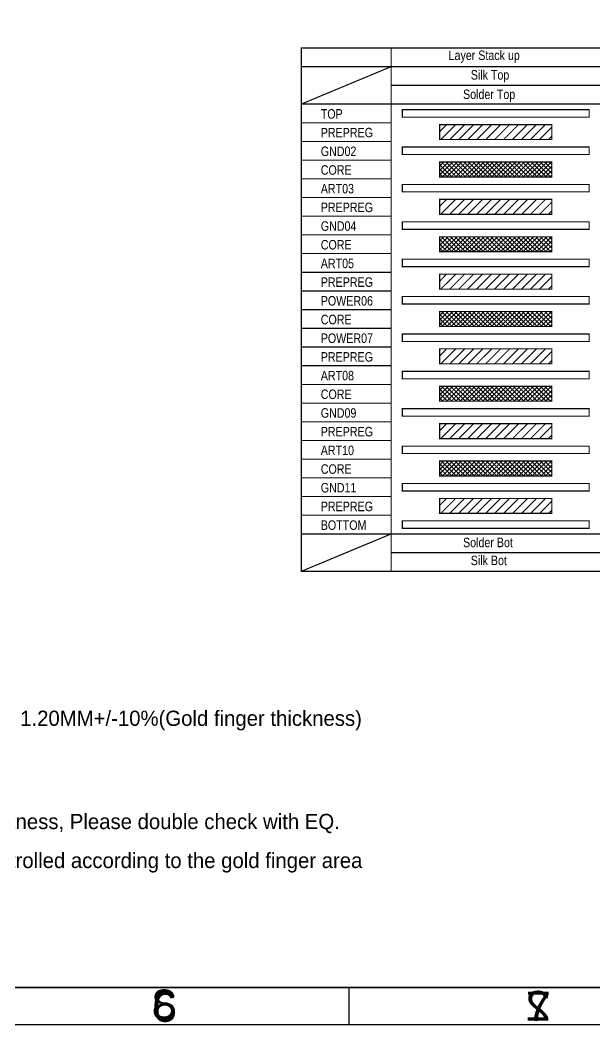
# Model space of a CAD drawing. Extents: x -61 to 349, y -42 to 245.
# Drawn here: x 199.9 to 276.7, y -42.2 to 92.2 of the extents above; entities that cross this region are included whole.
import ezdxf

# ---------------------------------------------------------------- set-up
doc = ezdxf.new("R2010")
doc.units = 0
doc.layers.add('BOARD_GEOMETRY_DIMENSION', color=2, linetype='CONTINUOUS')
doc.layers.add('BOARD_GEOMETRY_SILKSCREEN_B', color=1, linetype='CONTINUOUS')

msp = doc.modelspace()

# ---------------------------------------------------------------- linework, layer by layer
at = {"layer": 'BOARD_GEOMETRY_DIMENSION'}
msp.add_lwpolyline([(-61.1124, -42.1894), (-61.1124, 244.810534), (348.887542, 244.810534), (348.887542, -42.1894)], close=True, dxfattribs=at)
at = {"layer": 'BOARD_GEOMETRY_DIMENSION', "const_width": 0.1524}
for points in [[(237.49, 88.4682), (327.48982, 88.4682), (327.48982, 18.471388), (237.49, 18.471388), (237.49, 88.4682)], [(249.489976, 88.4682), (249.489976, 18.471388)], [(237.49, 80.968342), (249.489976, 85.968332)], [(237.49, 85.968332), (327.48982, 85.968332)], [(249.489976, 83.46821), (277.48992, 83.46821)], [(237.49, 80.968342), (249.489976, 80.968342)], [(237.49, 80.968342), (327.48982, 80.968342)], [(250.989846, 80.21828), (275.983446, 80.21828), (275.983446, 79.218282), (250.989846, 79.218282), (250.989846, 80.21828)], [(237.49, 78.468474), (249.489976, 78.468474)], [(255.989836, 77.27823), (256.909824, 78.218284)], [(255.989836, 78.218284), (270.989806, 78.218284), (270.989806, 76.218288), (255.989836, 76.218288), (255.989836, 78.218284)], [(256.12979, 76.218288), (258.129786, 78.218284)], [(257.329686, 76.218288), (259.329682, 78.218284)], [(258.529582, 76.218288), (260.529578, 78.218284)], [(259.729478, 76.218288), (261.729474, 78.218284)], [(260.929374, 76.218288), (262.92937, 78.218284)], [(262.12927, 76.218288), (264.129266, 78.218284)], [(263.329166, 76.218288), (265.329162, 78.218284)], [(264.529062, 76.218288), (266.529058, 78.218284)], [(265.728958, 76.218288), (267.728954, 78.218284)], [(266.928854, 76.218288), (268.92885, 78.218284)], [(268.12875, 76.218288), (270.128746, 78.218284)], [(269.329916, 76.218288), (270.989806, 77.878178)], [(270.529812, 76.218288), (270.989806, 76.678028)], [(237.49, 75.968606), (249.489976, 75.968606)], [(250.989846, 75.218544), (275.983446, 75.218544), (275.983446, 74.218546), (250.989846, 74.218546), (250.989846, 75.218544)], [(237.49, 73.468738), (249.489976, 73.468738)], [(255.989836, 71.478394), (257.72999, 73.218548)], [(255.989836, 72.078596), (257.129788, 73.218548)], [(255.989836, 72.678544), (256.52984, 73.218548)], [(255.989836, 73.218548), (270.989806, 73.218548), (270.989806, 71.218552), (255.989836, 71.218552), (255.989836, 73.218548)], [(255.989836, 72.858376), (257.629914, 71.218552)], [(256.229866, 73.218548), (258.229862, 71.218552)], [(256.329942, 71.218552), (258.329938, 73.218548)], [(256.829814, 73.218548), (258.82981, 71.218552)], [(256.92989, 71.218552), (258.929886, 73.218548)], [(257.429762, 73.218548), (259.429758, 71.218552)], [(257.529838, 71.218552), (259.529834, 73.218548)], [(258.02971, 73.218548), (260.029706, 71.218552)], [(258.129786, 71.218552), (260.129782, 73.218548)], [(258.629658, 73.218548), (260.629654, 71.218552)], [(258.729734, 71.218552), (260.72973, 73.218548)], [(259.229606, 73.218548), (261.229602, 71.218552)], [(259.329682, 71.218552), (261.329678, 73.218548)], [(259.829554, 73.218548), (261.82955, 71.218552)], [(259.92963, 71.218552), (261.929626, 73.218548)], [(260.429502, 73.218548), (262.429498, 71.218552)], [(260.529578, 71.218552), (262.529574, 73.218548)], [(261.02945, 73.218548), (263.029446, 71.218552)], [(261.129526, 71.218552), (263.129522, 73.218548)], [(261.629398, 73.218548), (263.629394, 71.218552)], [(261.729474, 71.218552), (263.72947, 73.218548)], [(262.229346, 73.218548), (264.229342, 71.218552)], [(262.329422, 71.218552), (264.329418, 73.218548)], [(262.829294, 73.218548), (264.82929, 71.218552)], [(262.92937, 71.218552), (264.929366, 73.218548)], [(263.429242, 73.218548), (265.429238, 71.218552)], [(263.529318, 71.218552), (265.529314, 73.218548)], [(264.02919, 73.218548), (266.029186, 71.218552)], [(264.129266, 71.218552), (266.129262, 73.218548)], [(264.629138, 73.218548), (266.629134, 71.218552)], [(264.729214, 71.218552), (266.72921, 73.218548)], [(265.229086, 73.218548), (267.229082, 71.218552)], [(265.329162, 71.218552), (267.329158, 73.218548)], [(265.829034, 73.218548), (267.82903, 71.218552)], [(265.92911, 71.218552), (267.929106, 73.218548)], [(266.428982, 73.218548), (268.428978, 71.218552)], [(266.529058, 71.218552), (268.529054, 73.218548)], [(267.02893, 73.218548), (269.028926, 71.218552)], [(267.129006, 71.218552), (269.129002, 73.218548)], [(267.628878, 73.218548), (269.628874, 71.218552)], [(267.728954, 71.218552), (269.72895, 73.218548)], [(268.228826, 73.218548), (270.228822, 71.218552)], [(268.328902, 71.218552), (270.328898, 73.218548)], [(268.828774, 73.218548), (270.82877, 71.218552)], [(268.92885, 71.218552), (270.928846, 73.218548)], [(269.429992, 73.218548), (270.989806, 71.668386)], [(270.989806, 72.678544), (269.529814, 71.218552)], [(270.02994, 73.218548), (270.989806, 72.268588)], [(270.629888, 73.218548), (270.989806, 72.858376)], [(255.989836, 72.258428), (257.029966, 71.218552)], [(255.989836, 71.65848), (256.430018, 71.218552)], [(270.989806, 72.078596), (270.130016, 71.218552)], [(270.989806, 71.478394), (270.729964, 71.218552)], [(237.49, 70.96887), (249.489976, 70.96887)], [(250.989846, 70.218808), (275.983446, 70.218808), (275.983446, 69.21881), (250.989846, 69.21881), (250.989846, 70.218808)], [(237.49, 68.469002), (249.489976, 68.469002)], [(255.989836, 67.278758), (256.909824, 68.218812)], [(255.989836, 68.218812), (270.989806, 68.218812), (270.989806, 66.218816), (255.989836, 66.218816), (255.989836, 68.218812)], [(256.12979, 66.218816), (258.129786, 68.218812)], [(257.329686, 66.218816), (259.329682, 68.218812)], [(258.529582, 66.218816), (260.529578, 68.218812)], [(259.729478, 66.218816), (261.729474, 68.218812)], [(260.929374, 66.218816), (262.92937, 68.218812)], [(262.12927, 66.218816), (264.129266, 68.218812)], [(263.329166, 66.218816), (265.329162, 68.218812)], [(264.529062, 66.218816), (266.529058, 68.218812)], [(265.728958, 66.218816), (267.728954, 68.218812)], [(266.928854, 66.218816), (268.92885, 68.218812)], [(268.12875, 66.218816), (270.128746, 68.218812)], [(269.329916, 66.218816), (270.989806, 67.878706)], [(237.49, 65.969134), (249.489976, 65.969134)], [(270.529812, 66.218816), (270.989806, 66.678556)], [(250.989846, 65.219072), (275.983446, 65.219072), (275.983446, 64.219074), (250.989846, 64.219074), (250.989846, 65.219072)], [(237.49, 63.469266), (249.489976, 63.469266)], [(255.989836, 61.478922), (257.72999, 63.219076)], [(255.989836, 62.079124), (257.129788, 63.219076)], [(255.989836, 62.679072), (256.52984, 63.219076)], [(255.989836, 63.219076), (270.989806, 63.219076), (270.989806, 61.21908), (255.989836, 61.21908), (255.989836, 63.219076)], [(256.229866, 63.219076), (258.229862, 61.21908)], [(256.329942, 61.21908), (258.329938, 63.219076)], [(256.829814, 63.219076), (258.82981, 61.21908)], [(256.92989, 61.21908), (258.929886, 63.219076)], [(257.429762, 63.219076), (259.429758, 61.21908)], [(257.529838, 61.21908), (259.529834, 63.219076)], [(258.02971, 63.219076), (260.029706, 61.21908)], [(258.129786, 61.21908), (260.129782, 63.219076)], [(258.629658, 63.219076), (260.629654, 61.21908)], [(258.729734, 61.21908), (260.72973, 63.219076)], [(259.229606, 63.219076), (261.229602, 61.21908)], [(259.329682, 61.21908), (261.329678, 63.219076)], [(259.829554, 63.219076), (261.82955, 61.21908)], [(259.92963, 61.21908), (261.929626, 63.219076)], [(260.429502, 63.219076), (262.429498, 61.21908)], [(260.529578, 61.21908), (262.529574, 63.219076)], [(261.02945, 63.219076), (263.029446, 61.21908)], [(261.129526, 61.21908), (263.129522, 63.219076)], [(261.629398, 63.219076), (263.629394, 61.21908)], [(261.729474, 61.21908), (263.72947, 63.219076)], [(262.229346, 63.219076), (264.229342, 61.21908)], [(262.329422, 61.21908), (264.329418, 63.219076)], [(262.829294, 63.219076), (264.82929, 61.21908)], [(262.92937, 61.21908), (264.929366, 63.219076)], [(263.429242, 63.219076), (265.429238, 61.21908)], [(263.529318, 61.21908), (265.529314, 63.219076)], [(264.02919, 63.219076), (266.029186, 61.21908)], [(264.129266, 61.21908), (266.129262, 63.219076)], [(264.629138, 63.219076), (266.629134, 61.21908)], [(264.729214, 61.21908), (266.72921, 63.219076)], [(265.229086, 63.219076), (267.229082, 61.21908)], [(265.329162, 61.21908), (267.329158, 63.219076)], [(265.829034, 63.219076), (267.82903, 61.21908)], [(265.92911, 61.21908), (267.929106, 63.219076)], [(266.428982, 63.219076), (268.428978, 61.21908)], [(266.529058, 61.21908), (268.529054, 63.219076)], [(267.02893, 63.219076), (269.028926, 61.21908)], [(267.129006, 61.21908), (269.129002, 63.219076)], [(267.628878, 63.219076), (269.628874, 61.21908)], [(267.728954, 61.21908), (269.72895, 63.219076)], [(268.228826, 63.219076), (270.228822, 61.21908)], [(268.328902, 61.21908), (270.328898, 63.219076)], [(268.828774, 63.219076), (270.82877, 61.21908)], [(268.92885, 61.21908), (270.928846, 63.219076)], [(269.429992, 63.219076), (270.989806, 61.668914)], [(270.02994, 63.219076), (270.989806, 62.269116)], [(270.629888, 63.219076), (270.989806, 62.858904)], [(255.989836, 62.858904), (257.629914, 61.21908)], [(255.989836, 62.258956), (257.029966, 61.21908)], [(270.989806, 62.679072), (269.529814, 61.21908)], [(270.989806, 62.079124), (270.130016, 61.21908)], [(237.49, 60.969398), (249.489976, 60.969398)], [(255.989836, 61.659008), (256.430018, 61.21908)], [(270.989806, 61.478922), (270.729964, 61.21908)], [(250.989846, 60.219336), (275.983446, 60.219336), (275.983446, 59.219338), (250.989846, 59.219338), (250.989846, 60.219336)], [(237.49, 58.46953), (249.489976, 58.46953)], [(255.989836, 57.279286), (256.909824, 58.21934)], [(255.989836, 58.21934), (270.989806, 58.21934), (270.989806, 56.219344), (255.989836, 56.219344), (255.989836, 58.21934)], [(256.12979, 56.219344), (258.129786, 58.21934)], [(257.329686, 56.219344), (259.329682, 58.21934)], [(258.529582, 56.219344), (260.529578, 58.21934)], [(259.729478, 56.219344), (261.729474, 58.21934)], [(260.929374, 56.219344), (262.92937, 58.21934)], [(262.12927, 56.219344), (264.129266, 58.21934)], [(263.329166, 56.219344), (265.329162, 58.21934)], [(264.529062, 56.219344), (266.529058, 58.21934)], [(265.728958, 56.219344), (267.728954, 58.21934)], [(266.928854, 56.219344), (268.92885, 58.21934)], [(268.12875, 56.219344), (270.128746, 58.21934)], [(269.329916, 56.219344), (270.989806, 57.879234)], [(270.529812, 56.219344), (270.989806, 56.679084)], [(237.49, 55.969662), (249.489976, 55.969662)], [(250.989846, 55.2196), (275.983446, 55.2196), (275.983446, 54.219602), (250.989846, 54.219602), (250.989846, 55.2196)], [(237.49, 53.469794), (249.489976, 53.469794)], [(255.989836, 51.47945), (257.72999, 53.219604)], [(255.989836, 52.079652), (257.129788, 53.219604)], [(255.989836, 52.6796), (256.52984, 53.219604)], [(255.989836, 53.219604), (270.989806, 53.219604), (270.989806, 51.219608), (255.989836, 51.219608), (255.989836, 53.219604)], [(255.989836, 52.859432), (257.629914, 51.219608)], [(256.229866, 53.219604), (258.229862, 51.219608)], [(256.329942, 51.219608), (258.329938, 53.219604)], [(256.829814, 53.219604), (258.82981, 51.219608)], [(256.92989, 51.219608), (258.929886, 53.219604)], [(257.429762, 53.219604), (259.429758, 51.219608)], [(257.529838, 51.219608), (259.529834, 53.219604)], [(258.02971, 53.219604), (260.029706, 51.219608)], [(258.129786, 51.219608), (260.129782, 53.219604)], [(258.629658, 53.219604), (260.629654, 51.219608)], [(258.729734, 51.219608), (260.72973, 53.219604)], [(259.229606, 53.219604), (261.229602, 51.219608)], [(259.329682, 51.219608), (261.329678, 53.219604)], [(259.829554, 53.219604), (261.82955, 51.219608)], [(259.92963, 51.219608), (261.929626, 53.219604)], [(260.429502, 53.219604), (262.429498, 51.219608)], [(260.529578, 51.219608), (262.529574, 53.219604)], [(261.02945, 53.219604), (263.029446, 51.219608)], [(261.129526, 51.219608), (263.129522, 53.219604)], [(261.629398, 53.219604), (263.629394, 51.219608)], [(261.729474, 51.219608), (263.72947, 53.219604)], [(262.229346, 53.219604), (264.229342, 51.219608)], [(262.329422, 51.219608), (264.329418, 53.219604)], [(262.829294, 53.219604), (264.82929, 51.219608)], [(262.92937, 51.219608), (264.929366, 53.219604)], [(263.429242, 53.219604), (265.429238, 51.219608)], [(263.529318, 51.219608), (265.529314, 53.219604)], [(264.02919, 53.219604), (266.029186, 51.219608)], [(264.129266, 51.219608), (266.129262, 53.219604)], [(264.629138, 53.219604), (266.629134, 51.219608)], [(264.729214, 51.219608), (266.72921, 53.219604)], [(265.229086, 53.219604), (267.229082, 51.219608)], [(265.329162, 51.219608), (267.329158, 53.219604)], [(265.829034, 53.219604), (267.82903, 51.219608)], [(265.92911, 51.219608), (267.929106, 53.219604)], [(266.428982, 53.219604), (268.428978, 51.219608)], [(266.529058, 51.219608), (268.529054, 53.219604)], [(267.02893, 53.219604), (269.028926, 51.219608)], [(267.129006, 51.219608), (269.129002, 53.219604)], [(267.628878, 53.219604), (269.628874, 51.219608)], [(267.728954, 51.219608), (269.72895, 53.219604)], [(268.228826, 53.219604), (270.228822, 51.219608)], [(268.328902, 51.219608), (270.328898, 53.219604)], [(268.828774, 53.219604), (270.82877, 51.219608)], [(268.92885, 51.219608), (270.928846, 53.219604)], [(269.429992, 53.219604), (270.989806, 51.669442)], [(270.989806, 52.6796), (269.529814, 51.219608)], [(270.02994, 53.219604), (270.989806, 52.269644)], [(270.629888, 53.219604), (270.989806, 52.859432)], [(255.989836, 52.259484), (257.029966, 51.219608)], [(255.989836, 51.659536), (256.430018, 51.219608)], [(270.989806, 52.079652), (270.130016, 51.219608)], [(270.989806, 51.47945), (270.729964, 51.219608)], [(237.49, 50.969926), (249.489976, 50.969926)], [(250.989846, 50.219864), (275.983446, 50.219864), (275.983446, 49.219866), (250.989846, 49.219866), (250.989846, 50.219864)], [(237.49, 48.470058), (249.489976, 48.470058)], [(255.989836, 47.279814), (256.909824, 48.219868)], [(255.989836, 48.219868), (270.989806, 48.219868), (270.989806, 46.219872), (255.989836, 46.219872), (255.989836, 48.219868)], [(256.12979, 46.219872), (258.129786, 48.219868)], [(257.329686, 46.219872), (259.329682, 48.219868)], [(258.529582, 46.219872), (260.529578, 48.219868)], [(259.729478, 46.219872), (261.729474, 48.219868)], [(260.929374, 46.219872), (262.92937, 48.219868)], [(262.12927, 46.219872), (264.129266, 48.219868)], [(263.329166, 46.219872), (265.329162, 48.219868)], [(264.529062, 46.219872), (266.529058, 48.219868)], [(265.728958, 46.219872), (267.728954, 48.219868)], [(266.928854, 46.219872), (268.92885, 48.219868)], [(268.12875, 46.219872), (270.128746, 48.219868)], [(269.329916, 46.219872), (270.989806, 47.879762)], [(237.49, 45.97019), (249.489976, 45.97019)], [(270.529812, 46.219872), (270.989806, 46.679612)], [(250.989846, 45.220128), (275.983446, 45.220128), (275.983446, 44.22013), (250.989846, 44.22013), (250.989846, 45.220128)], [(237.49, 43.470322), (249.489976, 43.470322)], [(255.989836, 41.479978), (257.72999, 43.220132)], [(255.989836, 42.08018), (257.129788, 43.220132)], [(255.989836, 42.680128), (256.52984, 43.220132)], [(255.989836, 43.220132), (270.989806, 43.220132), (270.989806, 41.220136), (255.989836, 41.220136), (255.989836, 43.220132)], [(256.229866, 43.220132), (258.229862, 41.220136)], [(256.329942, 41.220136), (258.329938, 43.220132)], [(256.829814, 43.220132), (258.82981, 41.220136)], [(256.92989, 41.220136), (258.929886, 43.220132)], [(257.429762, 43.220132), (259.429758, 41.220136)], [(257.529838, 41.220136), (259.529834, 43.220132)], [(258.02971, 43.220132), (260.029706, 41.220136)], [(258.129786, 41.220136), (260.129782, 43.220132)], [(258.629658, 43.220132), (260.629654, 41.220136)], [(258.729734, 41.220136), (260.72973, 43.220132)], [(259.229606, 43.220132), (261.229602, 41.220136)], [(259.329682, 41.220136), (261.329678, 43.220132)], [(259.829554, 43.220132), (261.82955, 41.220136)], [(259.92963, 41.220136), (261.929626, 43.220132)], [(260.429502, 43.220132), (262.429498, 41.220136)], [(260.529578, 41.220136), (262.529574, 43.220132)], [(261.02945, 43.220132), (263.029446, 41.220136)], [(261.129526, 41.220136), (263.129522, 43.220132)], [(261.629398, 43.220132), (263.629394, 41.220136)], [(261.729474, 41.220136), (263.72947, 43.220132)], [(262.229346, 43.220132), (264.229342, 41.220136)], [(262.329422, 41.220136), (264.329418, 43.220132)], [(262.829294, 43.220132), (264.82929, 41.220136)], [(262.92937, 41.220136), (264.929366, 43.220132)], [(263.429242, 43.220132), (265.429238, 41.220136)], [(263.529318, 41.220136), (265.529314, 43.220132)], [(264.02919, 43.220132), (266.029186, 41.220136)], [(264.129266, 41.220136), (266.129262, 43.220132)], [(264.629138, 43.220132), (266.629134, 41.220136)], [(264.729214, 41.220136), (266.72921, 43.220132)], [(265.229086, 43.220132), (267.229082, 41.220136)], [(265.329162, 41.220136), (267.329158, 43.220132)], [(265.829034, 43.220132), (267.82903, 41.220136)], [(265.92911, 41.220136), (267.929106, 43.220132)], [(266.428982, 43.220132), (268.428978, 41.220136)], [(266.529058, 41.220136), (268.529054, 43.220132)], [(267.02893, 43.220132), (269.028926, 41.220136)], [(267.129006, 41.220136), (269.129002, 43.220132)], [(267.628878, 43.220132), (269.628874, 41.220136)], [(267.728954, 41.220136), (269.72895, 43.220132)], [(268.228826, 43.220132), (270.228822, 41.220136)], [(268.328902, 41.220136), (270.328898, 43.220132)], [(268.828774, 43.220132), (270.82877, 41.220136)], [(268.92885, 41.220136), (270.928846, 43.220132)], [(269.429992, 43.220132), (270.989806, 41.66997)], [(270.02994, 43.220132), (270.989806, 42.270172)], [(270.629888, 43.220132), (270.989806, 42.85996)], [(255.989836, 42.85996), (257.629914, 41.220136)], [(255.989836, 42.260012), (257.029966, 41.220136)], [(255.989836, 41.660064), (256.430018, 41.220136)], [(270.989806, 42.680128), (269.529814, 41.220136)], [(270.989806, 42.08018), (270.130016, 41.220136)], [(237.49, 40.970454), (249.489976, 40.970454)], [(270.989806, 41.479978), (270.729964, 41.220136)], [(250.989846, 40.220392), (275.983446, 40.220392), (275.983446, 39.220394), (250.989846, 39.220394), (250.989846, 40.220392)], [(237.49, 38.470586), (249.489976, 38.470586)], [(255.989836, 37.280342), (256.909824, 38.220396)], [(255.989836, 38.220396), (270.989806, 38.220396), (270.989806, 36.2204), (255.989836, 36.2204), (255.989836, 38.220396)], [(256.12979, 36.2204), (258.129786, 38.220396)], [(257.329686, 36.2204), (259.329682, 38.220396)], [(258.529582, 36.2204), (260.529578, 38.220396)], [(259.729478, 36.2204), (261.729474, 38.220396)], [(260.929374, 36.2204), (262.92937, 38.220396)], [(262.12927, 36.2204), (264.129266, 38.220396)], [(263.329166, 36.2204), (265.329162, 38.220396)], [(264.529062, 36.2204), (266.529058, 38.220396)], [(265.728958, 36.2204), (267.728954, 38.220396)], [(266.928854, 36.2204), (268.92885, 38.220396)], [(268.12875, 36.2204), (270.128746, 38.220396)], [(269.329916, 36.2204), (270.989806, 37.88029)], [(270.529812, 36.2204), (270.989806, 36.68014)], [(237.49, 35.970718), (249.489976, 35.970718)], [(250.989846, 35.220656), (275.983446, 35.220656), (275.983446, 34.220658), (250.989846, 34.220658), (250.989846, 35.220656)], [(237.49, 33.47085), (249.489976, 33.47085)], [(255.989836, 31.480506), (257.72999, 33.22066)], [(255.989836, 32.080708), (257.129788, 33.22066)], [(255.989836, 32.680656), (256.52984, 33.22066)], [(255.989836, 33.22066), (270.989806, 33.22066), (270.989806, 31.220664), (255.989836, 31.220664), (255.989836, 33.22066)], [(255.989836, 32.860488), (257.629914, 31.220664)], [(255.989836, 32.26054), (257.029966, 31.220664)], [(256.229866, 33.22066), (258.229862, 31.220664)], [(256.329942, 31.220664), (258.329938, 33.22066)], [(256.829814, 33.22066), (258.82981, 31.220664)], [(256.92989, 31.220664), (258.929886, 33.22066)], [(257.429762, 33.22066), (259.429758, 31.220664)], [(257.529838, 31.220664), (259.529834, 33.22066)], [(258.02971, 33.22066), (260.029706, 31.220664)], [(258.129786, 31.220664), (260.129782, 33.22066)], [(258.629658, 33.22066), (260.629654, 31.220664)], [(258.729734, 31.220664), (260.72973, 33.22066)], [(259.229606, 33.22066), (261.229602, 31.220664)], [(259.329682, 31.220664), (261.329678, 33.22066)], [(259.829554, 33.22066), (261.82955, 31.220664)], [(259.92963, 31.220664), (261.929626, 33.22066)], [(260.429502, 33.22066), (262.429498, 31.220664)], [(260.529578, 31.220664), (262.529574, 33.22066)], [(261.02945, 33.22066), (263.029446, 31.220664)], [(261.129526, 31.220664), (263.129522, 33.22066)], [(261.629398, 33.22066), (263.629394, 31.220664)], [(261.729474, 31.220664), (263.72947, 33.22066)], [(262.229346, 33.22066), (264.229342, 31.220664)], [(262.329422, 31.220664), (264.329418, 33.22066)], [(262.829294, 33.22066), (264.82929, 31.220664)], [(262.92937, 31.220664), (264.929366, 33.22066)], [(263.429242, 33.22066), (265.429238, 31.220664)], [(263.529318, 31.220664), (265.529314, 33.22066)], [(264.02919, 33.22066), (266.029186, 31.220664)], [(264.129266, 31.220664), (266.129262, 33.22066)], [(264.629138, 33.22066), (266.629134, 31.220664)], [(264.729214, 31.220664), (266.72921, 33.22066)], [(265.229086, 33.22066), (267.229082, 31.220664)], [(265.329162, 31.220664), (267.329158, 33.22066)], [(265.829034, 33.22066), (267.82903, 31.220664)], [(265.92911, 31.220664), (267.929106, 33.22066)], [(266.428982, 33.22066), (268.428978, 31.220664)], [(266.529058, 31.220664), (268.529054, 33.22066)], [(267.02893, 33.22066), (269.028926, 31.220664)], [(267.129006, 31.220664), (269.129002, 33.22066)], [(267.628878, 33.22066), (269.628874, 31.220664)], [(267.728954, 31.220664), (269.72895, 33.22066)], [(268.228826, 33.22066), (270.228822, 31.220664)], [(268.328902, 31.220664), (270.328898, 33.22066)], [(268.828774, 33.22066), (270.82877, 31.220664)], [(268.92885, 31.220664), (270.928846, 33.22066)], [(269.429992, 33.22066), (270.989806, 31.670498)], [(270.989806, 32.680656), (269.529814, 31.220664)], [(270.02994, 33.22066), (270.989806, 32.2707)], [(270.629888, 33.22066), (270.989806, 32.860488)], [(237.49, 30.970982), (249.489976, 30.970982)], [(255.989836, 31.660592), (256.430018, 31.220664)], [(270.989806, 32.080708), (270.130016, 31.220664)], [(270.989806, 31.480506), (270.729964, 31.220664)], [(250.989846, 30.22092), (275.983446, 30.22092), (275.983446, 29.220922), (250.989846, 29.220922), (250.989846, 30.22092)], [(237.49, 28.471114), (249.489976, 28.471114)], [(255.989836, 27.28087), (256.909824, 28.220924)], [(255.989836, 28.220924), (270.989806, 28.220924), (270.989806, 26.220928), (255.989836, 26.220928), (255.989836, 28.220924)], [(256.12979, 26.220928), (258.129786, 28.220924)], [(257.329686, 26.220928), (259.329682, 28.220924)], [(258.529582, 26.220928), (260.529578, 28.220924)], [(259.729478, 26.220928), (261.729474, 28.220924)], [(260.929374, 26.220928), (262.92937, 28.220924)], [(262.12927, 26.220928), (264.129266, 28.220924)], [(263.329166, 26.220928), (265.329162, 28.220924)], [(264.529062, 26.220928), (266.529058, 28.220924)], [(265.728958, 26.220928), (267.728954, 28.220924)], [(266.928854, 26.220928), (268.92885, 28.220924)], [(268.12875, 26.220928), (270.128746, 28.220924)], [(269.329916, 26.220928), (270.989806, 27.880818)], [(237.49, 25.971246), (249.489976, 25.971246)], [(270.529812, 26.220928), (270.989806, 26.680668)], [(250.989846, 25.221184), (275.983446, 25.221184), (275.983446, 24.221186), (250.989846, 24.221186), (250.989846, 25.221184)], [(237.49, 18.471388), (249.489976, 23.471378)], [(237.49, 23.471378), (327.48982, 23.471378)], [(249.489976, 20.97151), (277.48992, 20.97151)]]:
    msp.add_lwpolyline(points, dxfattribs=at)
at = {"layer": 'BOARD_GEOMETRY_DIMENSION'}
for points in [[(-56.11241, -37.189156), (343.887552, -37.189156)], [(243.887498, -42.1894), (243.887498, -37.189156)]]:
    msp.add_lwpolyline(points, dxfattribs=at)
at = {"layer": 'BOARD_GEOMETRY_SILKSCREEN_B'}
msp.add_lwpolyline([(-61.1124, -42.1894), (-61.1124, 244.810534), (348.887542, 244.810534), (348.887542, -42.1894)], close=True, dxfattribs=at)
for points in [[(343.887552, -37.189156), (-56.11241, -37.189156)], [(243.887498, -42.1894), (243.887498, -37.189156)]]:
    msp.add_lwpolyline(points, dxfattribs=at)

# ---------------------------------------------------------------- texts
at = {"layer": 'BOARD_GEOMETRY_DIMENSION'}
for s, height, width, p in [('Layer Stack up', 1.27, 0.84, (257.179826, 86.858348)), ('Silk Top', 1.27, 0.84, (260.139942, 84.238338)), ('Solder Top', 1.27, 0.84, (259.109972, 81.63814)), ('TOP', 1.27, 0.84, (240.089944, 79.015336)), ('PREPREG', 1.27, 0.84, (240.089944, 76.515468)), ('GND02', 1.27, 0.84, (240.089944, 74.0156)), ('CORE', 1.27, 0.84, (240.089944, 71.515732)), ('ART03', 1.27, 0.84, (240.089944, 69.015864)), ('PREPREG', 1.27, 0.84, (240.089944, 66.515996)), ('GND04', 1.27, 0.84, (240.089944, 64.016128)), ('CORE', 1.27, 0.84, (240.089944, 61.51626)), ('ART05', 1.27, 0.84, (240.089944, 59.016392)), ('PREPREG', 1.27, 0.84, (240.089944, 56.516524)), ('POWER06', 1.27, 0.84, (240.089944, 54.016656)), ('CORE', 1.27, 0.84, (240.089944, 51.516788)), ('POWER07', 1.27, 0.84, (240.089944, 49.01692)), ('PREPREG', 1.27, 0.84, (240.089944, 46.517052)), ('ART08', 1.27, 0.84, (240.089944, 44.017184)), ('CORE', 1.27, 0.84, (240.089944, 41.517316)), ('GND09', 1.27, 0.84, (240.089944, 39.017448)), ('PREPREG', 1.27, 0.84, (240.089944, 36.51758)), ('ART10', 1.27, 0.84, (240.089944, 34.017712)), ('CORE', 1.27, 0.84, (240.089944, 31.517844)), ('GND11', 1.27, 0.84, (240.089944, 29.017976)), ('PREPREG', 1.27, 0.84, (240.089944, 26.518108)), ('BOTTOM', 1.27, 0.84, (240.089944, 24.01824)), ('Solder Bot', 1.27, 0.84, (259.109972, 21.701252)), ('Silk Bot', 1.27, 0.84, (260.139942, 19.301206)), ('6', 3.9624, 1.147436, (217.508074, -41.77919)), ('7', 3.9624, 1.147436, (267.487654, -41.689274))]:
    msp.add_text(s, height=height, dxfattribs=dict(at, width=width)).set_placement(p)
for s, p in [('1.20MM+/-10%(Gold finger thickness)', (199.902826, -2.194306)), ('1.If the thickness marked with gold finger is not match with board thickness, Please double check with EQ.', (115.0112, -16.002)), ('2.The thickness(x.xxmm+/-10%) of the gold finger board must be controlled according to the gold finger area', (115.383818, -21.214334))]:
    msp.add_text(s, height=2.032, dxfattribs=at).set_placement(p)
at = {"layer": 'BOARD_GEOMETRY_SILKSCREEN_B', "text_generation_flag": 2, "width": 1.147436}
for s, p in [('3', (220.841062, -41.418764)), ('2', (270.8275, -41.602152))]:
    msp.add_text(s, height=3.9624, dxfattribs=at).set_placement(p)

doc.saveas('drawing.dxf')
